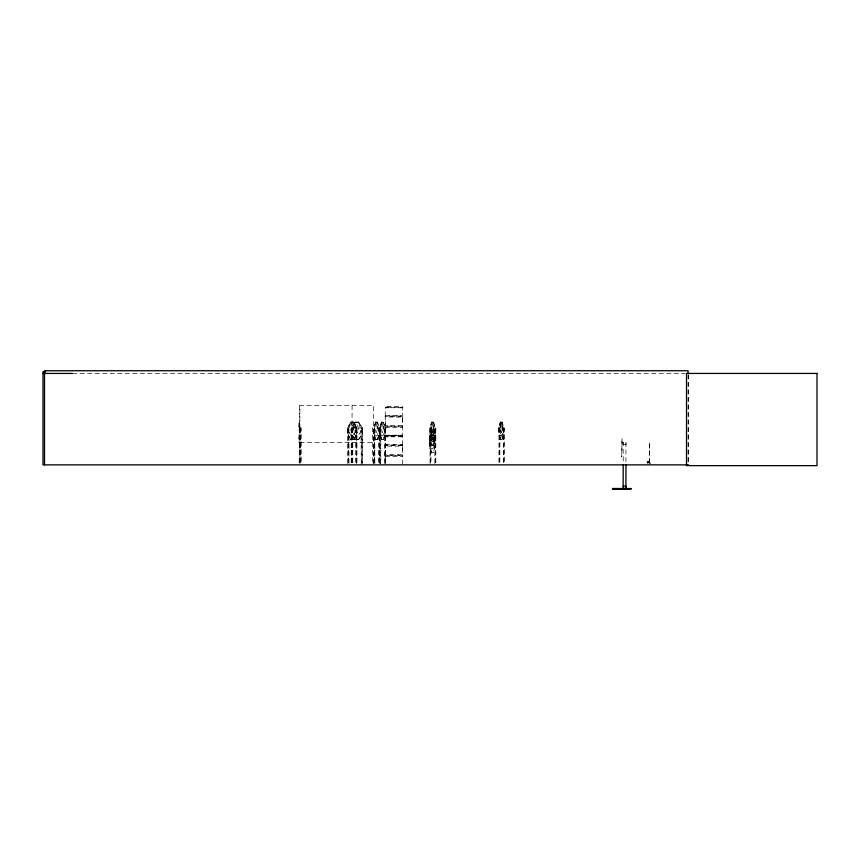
<?xml version="1.0" encoding="UTF-8"?>
<svg xmlns="http://www.w3.org/2000/svg" width="860" height="860" viewBox="0 0 860 860"><rect width="100%" height="100%" fill="white"/><g stroke="black" fill="none" stroke-linecap="round" stroke-linejoin="round"><path stroke-width="0.64" stroke-dasharray="4.3 3.22" d="M385.344 450.382L385.151 455.284L402.781 455.467L385.205 455.725M385.344 421.368L385.323 454.617L402.577 454.617L402.738 445.061L385.205 445.029M402.566 450.382L402.566 446.093L385.323 446.146M402.566 421.368L402.716 416.014L385.205 416.025L385.323 425.603L402.577 425.603L402.577 417.132L385.312 416.982M647.988 462.175L648.956 462.153L648.332 461.809M385.226 415.971L385.366 406.909M402.695 444.975L402.738 426.237L385.226 426.151M402.566 464.26L402.716 455.736M648.612 461.809L648.773 461.745M385.334 415.531L402.577 415.434L402.77 407.07L385.226 406.909L402.652 406.941M433.601 440.836L432.763 436.289L433.719 431.87L432.44 435.396L431.269 431.806L432.139 436.267L431.15 440.847L432.462 437.116L433.343 440.89L433.59 440.395M378.679 427.957L380.819 427.979L380.819 463.551M380.378 463.551L380.217 427.979M384.721 463.551L384.603 427.474L385.656 427.979L385.656 463.551M434.88 463.551L434.762 427.474L435.816 427.979L435.816 463.551M500.391 427.979L500.928 422.991L501.616 422.991M432.87 422.991L433.451 430.559L432.279 432.827L431.666 427.979L432.279 422.991L433.01 422.991M432.279 428.839L431.666 436.407L432.87 438.675L433.451 433.838L432.87 428.839L432.139 428.839M433.601 422.238L431.677 422.238C430.204 430.161 431.526 437.869 431.946 445.716L433.128 443.448L432.548 435.88M402.63 436.267L385.14 435.665L402.749 435.665M385.14 455.327L385.344 464.26M354.943 427.979L356.126 422.991L357.416 422.991M502.036 430.559L501.477 432.827L500.391 430.559M503.293 427.871L504.283 427.979L504.283 463.551M349.128 427.979L350.611 422.238L353.675 422.238M356.61 463.551L356.76 427.485M356.685 427.485L353.567 422.238L355.029 427.979L355.029 432.365L353.084 435.848L351.116 435.848L349.128 432.365M502.208 422.088L500.359 422.088L498.671 427.925L498.671 433.784L500.359 439.632L502.208 439.632M500.498 422.088L498.725 427.979L499.961 427.968M502.036 439.481L503.895 433.784M375.648 422.088L373.756 427.979L373.831 433.784L375.68 439.481M375.68 422.238L373.896 427.979L373.906 463.551M381.625 422.088L379.733 427.979L379.883 463.551M379.873 427.979L381.657 422.238M377.325 439.481L379.314 433.784M377.357 439.632L379.249 433.73M383.334 439.632L385.097 433.73L385.097 427.979L383.334 422.088M429.828 439.632L429.828 427.925L431.645 422.088L433.623 422.088M431.785 422.088L430.021 427.979L430.032 463.551M431.645 427.936L429.742 433.838L431.677 428.087L430.785 438.224L431.967 441.696L433.16 441.696L434.354 438.224L433.462 428.087M431.483 452.371C428.785 446.834 428.753 440.739 431.312 434.977L433.3 434.977L435.063 440.879L434.977 446.673L433.16 452.521M431.451 434.977L429.559 440.879L429.635 446.673L431.451 452.521M431.483 435.128L429.495 440.825M433.462 439.481L435.246 433.73L433.494 427.936L431.505 427.936M433.494 439.632L435.386 433.73M433.322 445.329C435.687 439.664 436.074 433.429 433.354 427.936M433.354 445.48L435.246 439.578M499.961 427.474L499.843 463.551M402.716 416.552L385.226 416.595M402.684 426.764L385.226 426.764M402.684 445.598L385.226 445.598M400.373 407.769L401.889 407.769M400.373 436.772L401.889 436.772M503.304 427.947L503.39 464.862M348.569 427.914L348.612 463.551M355.836 427.914L355.803 463.551M347.655 427.979L350.676 422.088M350.729 422.238L347.773 427.979L347.795 463.551M347.773 433.73L350.558 439.632L353.729 439.632L356.631 433.73M353.729 439.632L356.728 433.784L356.728 427.925M352.439 427.914L352.492 463.551M386.151 407.769L388.827 407.769M386.151 436.772L388.827 436.772M354.965 422.088L351.192 427.925L351.192 463.518M355.029 422.238L351.31 427.979L351.288 433.784L354.879 439.632L358.706 439.632L362.382 433.784L362.178 427.979M358.555 439.481L362.264 433.73M402.544 436.794L385.366 436.794M402.544 407.748L385.366 407.748M72.552 373.433L685.173 373.433M386.548 407.618L388.43 407.618M350.558 422.088L353.729 422.088L356.631 427.979M354.879 422.088L358.706 422.088L362.382 427.925M375.508 422.088L377.497 422.088L379.249 427.979L379.185 464.862M358.642 422.238L354.933 422.238L353.116 427.979L353.116 432.365L355.546 435.848L357.964 435.848L360.351 432.365L360.351 427.979L358.555 422.238M377.465 422.238L375.54 422.238L374.659 427.979L374.659 432.365L375.831 435.848L377.024 435.848L378.228 432.365L377.325 422.238M383.442 422.238L381.517 422.238L380.636 427.979L380.636 432.365L381.808 435.848L383.001 435.848L384.205 432.365L383.302 422.238M502.175 422.238L500.38 422.238L499.552 427.979L499.552 432.365L500.66 435.848L501.767 435.848L502.863 432.365L502.036 422.238L503.691 427.979M299.667 423.023L298.893 423.023L298.893 430.322L299.667 430.322M352.675 422.991L351.579 422.991L350.622 427.979L351.579 432.827L352.568 432.827L353.567 430.559L352.568 422.991M376.884 422.991L376.142 422.991L375.54 427.979L376.142 432.827L377.325 430.559L376.744 422.991M382.861 422.991L382.119 422.991L381.517 427.979L382.119 432.827L383.302 430.559L382.721 422.991M298.893 425.894L299.667 425.894M385.323 427.312L402.577 427.312M298.893 427.398L299.667 427.398M299.678 427.979L299.183 463.518M299.893 427.979L301.15 427.979L301.15 463.518M351.192 427.979L362.554 427.979L362.554 463.551M429.828 427.925L430.967 427.979L430.967 463.551M373.896 433.73L375.648 439.632M385.097 433.73L383.474 439.632L381.485 439.632L379.668 433.784L381.657 439.481M299.667 435.149L298.893 435.149L298.893 442.448L299.667 442.448M433.268 435.128L431.344 435.128L430.462 440.879L430.462 445.265L431.634 448.737L432.827 448.737L434.031 445.265L433.128 435.128M431.946 435.88L433.16 435.848L434.354 432.365L433.462 422.238L435.246 427.979L435.106 439.578M402.598 436.235L385.183 436.117M298.893 438.019L299.667 438.019M298.893 438.793L299.667 438.75M298.893 439.524L299.667 439.524M350.611 439.481L353.675 439.481M354.933 439.481L358.642 439.481M375.54 439.481L377.465 439.481M381.517 439.481L383.442 439.481M431.677 439.481L433.601 439.481M500.38 439.481L502.175 439.481M375.508 439.632L377.497 439.632M433.494 445.48L431.505 445.48L429.882 439.578M431.645 439.632L433.623 439.632M435.117 440.825L433.16 434.977M299.893 442.448L373.659 442.448M622.038 442.964L623.134 442.964M622.038 443.351L623.134 443.351M385.323 444.437L402.577 444.437M623.134 444.695L626.026 444.695L626.026 442.298L623.134 442.298L623.231 463.465M431.537 445.329L433.462 445.329M434.923 446.619L433.3 452.521L431.312 452.521M431.344 452.371L433.268 452.371M385.323 456.316L402.577 456.316M647.655 461.594L647.988 462.347M647.042 461.874L649.214 461.831M647.042 462.067L649.214 461.971M647.698 462.852L650.235 462.852L650.235 464.454M358.609 422.088L362.264 427.979L362.264 463.551M355.029 439.481L351.192 433.784L354.965 439.632M354.943 430.559L356.126 432.827L357.33 432.827L358.555 430.559L357.33 422.991M350.676 439.632L347.655 433.73L347.558 427.925L348.977 427.979L348.977 464.862M402.716 426.194L402.566 425.603M402.716 455.198L402.566 454.617M374.175 427.871L374.347 463.551L374.39 427.979M433.494 422.088L435.386 427.979M431.806 439.481L430.021 433.73L429.688 439.632M429.882 433.73L431.785 439.632M429.742 439.578L431.645 445.48M385.237 427.979L383.474 422.088L381.485 422.088L379.668 427.925L379.679 463.551M377.357 422.088L379.12 427.979M379.733 433.73L381.625 439.632M500.498 439.632L498.725 433.73L498.811 427.925M501.477 422.991L502.036 427.979M688.559 374.756L688.559 463.54M688.032 374.713L688.032 463.54M649.515 463.475L649.515 441.922L649.321 463.475M647.924 461.444L647.924 463.239M647.698 461.444L647.698 463.239M625.929 442.395L625.929 463.465M503.895 427.925L503.831 464.862M500.359 422.088L500.359 439.632M499.402 427.979L499.391 463.551M498.95 427.979L498.95 463.551M435.45 427.925L435.321 464.862M430.527 427.979L430.473 463.551M385.151 427.925L385.162 464.862M379.314 427.925L379.238 463.551M378.744 427.979L378.744 463.551M374.842 463.551L374.842 427.979L372.412 427.979L372.412 463.518M373.659 463.518L373.659 405.576L299.893 405.576L299.904 463.518M361.565 427.979L361.565 463.551M361.275 464.862L361.082 427.957M356.975 427.979L356.975 463.551M356.158 427.979L356.158 463.551M352.783 427.979L352.783 463.551M352.062 405.576L352.062 463.518M351.794 427.979L351.794 463.551M351.525 427.979L351.493 463.551M348.16 427.979L348.16 463.551M300.785 427.979L300.785 463.518M300.248 427.979L300.248 463.518M299.667 405.576L299.667 463.518M503.831 433.73L502.068 439.632L502.068 422.088L503.831 427.979L503.756 433.784M385.366 435.246L402.566 435.257L385.377 435.257M299.667 426.625L298.893 426.625L299.667 426.667M622.038 438.546L621.748 456.993L622.038 438.546M649.074 461.594L649.074 462.347L649.074 461.605"/><path stroke-width="1.29" d="M45.688 371.703L43 371.703L43 464.862L688.559 464.862M43 373.433L72.498 373.433M623.134 486.19L626.026 486.19L626.026 488.491M630.961 488.544L612.513 488.491L612.513 489.265L630.961 489.265L630.961 488.491M688.032 373.433L688.032 370.735L44.516 370.735L44.516 464.862M625.929 464.787L625.929 488.491M624.962 488.491L624.962 489.265M624.199 488.491L624.199 489.265M623.231 464.787L623.134 488.491M817 373.433L686.516 373.433L686.516 465.636L817 465.636L817 373.433"/></g></svg>
